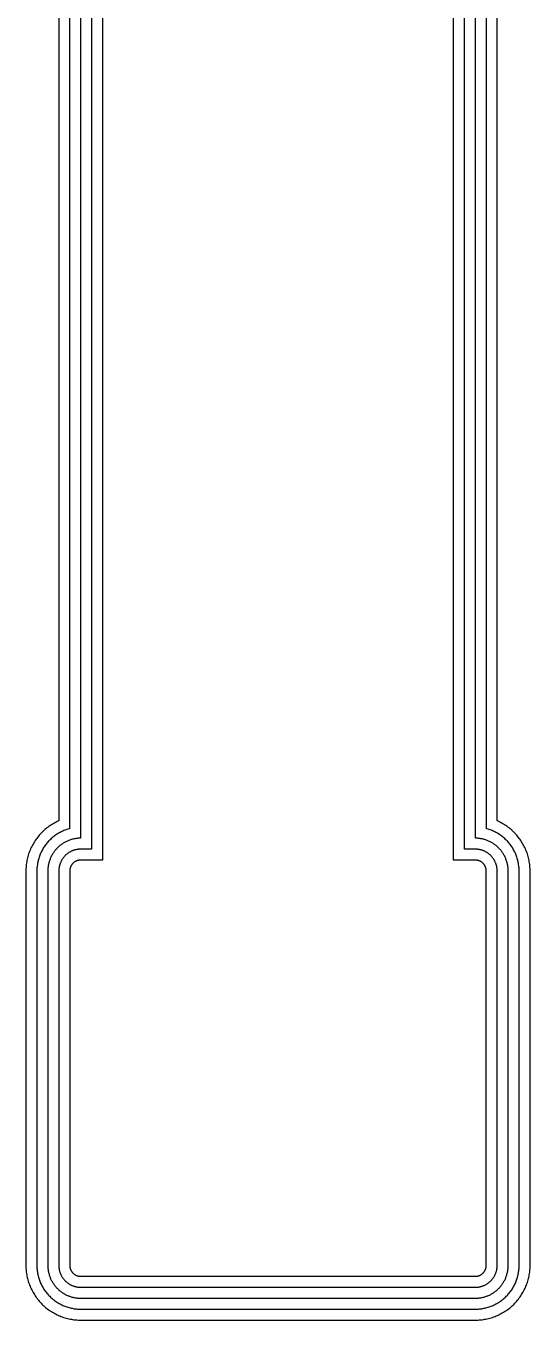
# Model space of a CAD drawing. Header units: metres. Extents: x 123.3 to 152.9, y -74.8 to -51.5.
# Drawn here: x 150.62 to 152.92, y -63.65 to -57.74 of the extents above; entities that cross this region are included whole.
import ezdxf

# ---------------------------------------------------------------- set-up
doc = ezdxf.new("R2010")
doc.units = ezdxf.units.M

msp = doc.modelspace()

# ---------------------------------------------------------------- linework, layer by layer
for points in [[(150.7696, -55.6844), (150.7696, -61.371), (150.7687, -61.3714), (150.7631, -61.374), (150.7576, -61.3767), (150.7522, -61.3795), (150.7468, -61.3825), (150.7415, -61.3856), (150.7363, -61.3888), (150.7311, -61.3921), (150.726, -61.3956), (150.7211, -61.3992), (150.7162, -61.4029), (150.7114, -61.4067), (150.7067, -61.4107), (150.7021, -61.4148), (150.6976, -61.4189), (150.6932, -61.4232), (150.6889, -61.4276), (150.6848, -61.4321), (150.6807, -61.4367), (150.6767, -61.4414), (150.6729, -61.4462), (150.6692, -61.4511), (150.6656, -61.456), (150.6621, -61.4611), (150.6588, -61.4663), (150.6556, -61.4715), (150.6525, -61.4768), (150.6495, -61.4822), (150.6467, -61.4876), (150.644, -61.4931), (150.6414, -61.4987), (150.639, -61.5043), (150.6368, -61.51), (150.6346, -61.5158), (150.6326, -61.5216), (150.6308, -61.5274), (150.6291, -61.5333), (150.6275, -61.5393), (150.6261, -61.5452), (150.6248, -61.5512), (150.6237, -61.5573), (150.6227, -61.5633), (150.6219, -61.5694), (150.6212, -61.5755), (150.6207, -61.5816), (150.6203, -61.5877), (150.6201, -61.5939), (150.62, -61.6), (150.62, -63.4), (150.6201, -63.4061), (150.6203, -63.4123), (150.6207, -63.4184), (150.6212, -63.4245), (150.6219, -63.4306), (150.6227, -63.4367), (150.6237, -63.4427), (150.6248, -63.4488), (150.6261, -63.4548), (150.6275, -63.4607), (150.6291, -63.4667), (150.6308, -63.4726), (150.6326, -63.4784), (150.6346, -63.4842), (150.6368, -63.49), (150.639, -63.4957), (150.6414, -63.5013), (150.644, -63.5069), (150.6467, -63.5124), (150.6495, -63.5178), (150.6525, -63.5232), (150.6556, -63.5285), (150.6588, -63.5337), (150.6621, -63.5389), (150.6656, -63.544), (150.6692, -63.5489), (150.6729, -63.5538), (150.6767, -63.5586), (150.6807, -63.5633), (150.6848, -63.5679), (150.6889, -63.5724), (150.6932, -63.5768), (150.6976, -63.5811), (150.7021, -63.5852), (150.7067, -63.5893), (150.7114, -63.5933), (150.7162, -63.5971), (150.7211, -63.6008), (150.726, -63.6044), (150.7311, -63.6079), (150.7363, -63.6112), (150.7415, -63.6144), (150.7468, -63.6175), (150.7522, -63.6205), (150.7576, -63.6233), (150.7631, -63.626), (150.7687, -63.6286), (150.7743, -63.631), (150.78, -63.6332), (150.7858, -63.6354), (150.7916, -63.6374), (150.7974, -63.6392), (150.8033, -63.6409), (150.8093, -63.6425), (150.8152, -63.6439), (150.8212, -63.6452), (150.8273, -63.6463), (150.8333, -63.6473), (150.8394, -63.6481), (150.8455, -63.6488), (150.8516, -63.6493), (150.8577, -63.6497), (150.8639, -63.6499), (150.87, -63.65), (152.67, -63.65), (152.6761, -63.6499), (152.6823, -63.6497), (152.6884, -63.6493), (152.6945, -63.6488), (152.7006, -63.6481), (152.7067, -63.6473), (152.7127, -63.6463), (152.7188, -63.6452), (152.7248, -63.6439), (152.7307, -63.6425), (152.7367, -63.6409), (152.7426, -63.6392), (152.7484, -63.6374), (152.7542, -63.6354), (152.76, -63.6332), (152.7657, -63.631), (152.7713, -63.6286), (152.7769, -63.626), (152.7824, -63.6233), (152.7878, -63.6205), (152.7932, -63.6175), (152.7985, -63.6144), (152.8037, -63.6112), (152.8089, -63.6079), (152.814, -63.6044), (152.8189, -63.6008), (152.8238, -63.5971), (152.8286, -63.5933), (152.8333, -63.5893), (152.8379, -63.5852), (152.8424, -63.5811), (152.8468, -63.5768), (152.8511, -63.5724), (152.8552, -63.5679), (152.8593, -63.5633), (152.8633, -63.5586), (152.8671, -63.5538), (152.8708, -63.5489), (152.8744, -63.544), (152.8779, -63.5389), (152.8812, -63.5337), (152.8844, -63.5285), (152.8875, -63.5232), (152.8905, -63.5178), (152.8933, -63.5124), (152.896, -63.5069), (152.8986, -63.5013), (152.901, -63.4957), (152.9032, -63.49), (152.9054, -63.4842), (152.9074, -63.4784), (152.9092, -63.4726), (152.9109, -63.4667), (152.9125, -63.4607), (152.9139, -63.4548), (152.9152, -63.4488), (152.9163, -63.4427), (152.9173, -63.4367), (152.9181, -63.4306), (152.9188, -63.4245), (152.9193, -63.4184), (152.9197, -63.4123), (152.9199, -63.4061), (152.92, -63.4), (152.92, -61.6), (152.9199, -61.5939), (152.9197, -61.5877), (152.9193, -61.5816), (152.9188, -61.5755), (152.9181, -61.5694), (152.9173, -61.5633), (152.9163, -61.5573), (152.9152, -61.5512), (152.9139, -61.5452), (152.9125, -61.5393), (152.9109, -61.5333), (152.9092, -61.5274), (152.9074, -61.5216), (152.9054, -61.5158), (152.9032, -61.51), (152.901, -61.5043), (152.8986, -61.4987), (152.896, -61.4931), (152.8933, -61.4876), (152.8905, -61.4822), (152.8875, -61.4768), (152.8844, -61.4715), (152.8812, -61.4663), (152.8779, -61.4611), (152.8744, -61.456), (152.8708, -61.4511), (152.8671, -61.4462), (152.8633, -61.4414), (152.8593, -61.4367), (152.8552, -61.4321), (152.8511, -61.4276), (152.8468, -61.4232), (152.8424, -61.4189), (152.8379, -61.4148), (152.8333, -61.4107), (152.8286, -61.4067), (152.8238, -61.4029), (152.8189, -61.3992), (152.814, -61.3956), (152.8089, -61.3921), (152.8037, -61.3888), (152.7985, -61.3856), (152.7932, -61.3825), (152.7878, -61.3795), (152.7824, -61.3767), (152.7769, -61.374), (152.7713, -61.3714), (152.7704, -61.371), (152.7704, -55.27)], [(150.8196, -55.6637), (150.8196, -61.4065), (150.8167, -61.4072), (150.8119, -61.4086), (150.8073, -61.4101), (150.8026, -61.4117), (150.798, -61.4134), (150.7935, -61.4152), (150.789, -61.4172), (150.7845, -61.4192), (150.7801, -61.4214), (150.7757, -61.4236), (150.7714, -61.426), (150.7672, -61.4285), (150.763, -61.431), (150.7589, -61.4337), (150.7548, -61.4365), (150.7509, -61.4394), (150.747, -61.4423), (150.7431, -61.4454), (150.7394, -61.4486), (150.7357, -61.4518), (150.7321, -61.4552), (150.7286, -61.4586), (150.7252, -61.4621), (150.7218, -61.4657), (150.7186, -61.4694), (150.7154, -61.4731), (150.7123, -61.477), (150.7094, -61.4809), (150.7065, -61.4848), (150.7037, -61.4889), (150.701, -61.493), (150.6985, -61.4972), (150.696, -61.5014), (150.6936, -61.5057), (150.6914, -61.5101), (150.6892, -61.5145), (150.6872, -61.519), (150.6852, -61.5235), (150.6834, -61.528), (150.6817, -61.5326), (150.6801, -61.5373), (150.6786, -61.5419), (150.6772, -61.5467), (150.676, -61.5514), (150.6749, -61.5562), (150.6738, -61.561), (150.6729, -61.5658), (150.6722, -61.5707), (150.6715, -61.5755), (150.671, -61.5804), (150.6705, -61.5853), (150.6702, -61.5902), (150.6701, -61.5951), (150.67, -61.6), (150.67, -63.4), (150.6701, -63.4049), (150.6702, -63.4098), (150.6705, -63.4147), (150.671, -63.4196), (150.6715, -63.4245), (150.6722, -63.4293), (150.6729, -63.4342), (150.6738, -63.439), (150.6749, -63.4438), (150.676, -63.4486), (150.6772, -63.4533), (150.6786, -63.4581), (150.6801, -63.4627), (150.6817, -63.4674), (150.6834, -63.472), (150.6852, -63.4765), (150.6872, -63.481), (150.6892, -63.4855), (150.6914, -63.4899), (150.6936, -63.4943), (150.696, -63.4986), (150.6985, -63.5028), (150.701, -63.507), (150.7037, -63.5111), (150.7065, -63.5152), (150.7094, -63.5191), (150.7123, -63.523), (150.7154, -63.5269), (150.7186, -63.5306), (150.7218, -63.5343), (150.7252, -63.5379), (150.7286, -63.5414), (150.7321, -63.5448), (150.7357, -63.5482), (150.7394, -63.5514), (150.7431, -63.5546), (150.747, -63.5577), (150.7509, -63.5606), (150.7548, -63.5635), (150.7589, -63.5663), (150.763, -63.569), (150.7672, -63.5715), (150.7714, -63.574), (150.7757, -63.5764), (150.7801, -63.5786), (150.7845, -63.5808), (150.789, -63.5828), (150.7935, -63.5848), (150.798, -63.5866), (150.8026, -63.5883), (150.8073, -63.5899), (150.8119, -63.5914), (150.8167, -63.5928), (150.8214, -63.594), (150.8262, -63.5951), (150.831, -63.5962), (150.8358, -63.5971), (150.8407, -63.5978), (150.8455, -63.5985), (150.8504, -63.599), (150.8553, -63.5995), (150.8602, -63.5998), (150.8651, -63.5999), (150.87, -63.6), (152.67, -63.6), (152.6749, -63.5999), (152.6798, -63.5998), (152.6847, -63.5995), (152.6896, -63.599), (152.6945, -63.5985), (152.6993, -63.5978), (152.7042, -63.5971), (152.709, -63.5962), (152.7138, -63.5951), (152.7186, -63.594), (152.7233, -63.5928), (152.7281, -63.5914), (152.7327, -63.5899), (152.7374, -63.5883), (152.742, -63.5866), (152.7465, -63.5848), (152.751, -63.5828), (152.7555, -63.5808), (152.7599, -63.5786), (152.7643, -63.5764), (152.7686, -63.574), (152.7728, -63.5715), (152.777, -63.569), (152.7811, -63.5663), (152.7852, -63.5635), (152.7891, -63.5606), (152.793, -63.5577), (152.7969, -63.5546), (152.8006, -63.5514), (152.8043, -63.5482), (152.8079, -63.5448), (152.8114, -63.5414), (152.8148, -63.5379), (152.8182, -63.5343), (152.8214, -63.5306), (152.8246, -63.5269), (152.8277, -63.523), (152.8306, -63.5191), (152.8335, -63.5152), (152.8363, -63.5111), (152.839, -63.507), (152.8415, -63.5028), (152.844, -63.4986), (152.8464, -63.4943), (152.8486, -63.4899), (152.8508, -63.4855), (152.8528, -63.481), (152.8548, -63.4765), (152.8566, -63.472), (152.8583, -63.4674), (152.8599, -63.4627), (152.8614, -63.4581), (152.8628, -63.4533), (152.864, -63.4486), (152.8651, -63.4438), (152.8662, -63.439), (152.8671, -63.4342), (152.8678, -63.4293), (152.8685, -63.4245), (152.869, -63.4196), (152.8695, -63.4147), (152.8698, -63.4098), (152.8699, -63.4049), (152.87, -63.4), (152.87, -61.6), (152.8699, -61.5951), (152.8698, -61.5902), (152.8695, -61.5853), (152.869, -61.5804), (152.8685, -61.5755), (152.8678, -61.5707), (152.8671, -61.5658), (152.8662, -61.561), (152.8651, -61.5562), (152.864, -61.5514), (152.8628, -61.5467), (152.8614, -61.5419), (152.8599, -61.5373), (152.8583, -61.5326), (152.8566, -61.528), (152.8548, -61.5235), (152.8528, -61.519), (152.8508, -61.5145), (152.8486, -61.5101), (152.8464, -61.5057), (152.844, -61.5014), (152.8415, -61.4972), (152.839, -61.493), (152.8363, -61.4889), (152.8335, -61.4848), (152.8306, -61.4809), (152.8277, -61.477), (152.8246, -61.4731), (152.8214, -61.4694), (152.8182, -61.4657), (152.8148, -61.4621), (152.8114, -61.4586), (152.8079, -61.4552), (152.8043, -61.4518), (152.8006, -61.4486), (152.7969, -61.4454), (152.793, -61.4423), (152.7891, -61.4394), (152.7852, -61.4365), (152.7811, -61.4337), (152.777, -61.431), (152.7728, -61.4285), (152.7686, -61.426), (152.7643, -61.4236), (152.7599, -61.4214), (152.7555, -61.4192), (152.751, -61.4172), (152.7465, -61.4152), (152.742, -61.4134), (152.7374, -61.4117), (152.7327, -61.4101), (152.7281, -61.4086), (152.7233, -61.4072), (152.7204, -61.4065), (152.7204, -55.27)], [(150.8696, -55.6429), (150.8696, -61.45), (150.8663, -61.45), (150.8626, -61.4502), (150.859, -61.4504), (150.8553, -61.4507), (150.8516, -61.4511), (150.848, -61.4516), (150.8444, -61.4522), (150.8407, -61.4529), (150.8371, -61.4536), (150.8336, -61.4545), (150.83, -61.4554), (150.8265, -61.4565), (150.8229, -61.4576), (150.8195, -61.4588), (150.816, -61.4601), (150.8126, -61.4614), (150.8092, -61.4629), (150.8059, -61.4644), (150.8026, -61.466), (150.7993, -61.4677), (150.7961, -61.4695), (150.7929, -61.4713), (150.7898, -61.4733), (150.7867, -61.4753), (150.7836, -61.4774), (150.7806, -61.4795), (150.7777, -61.4817), (150.7748, -61.484), (150.772, -61.4864), (150.7693, -61.4889), (150.7666, -61.4914), (150.7639, -61.4939), (150.7614, -61.4966), (150.7589, -61.4993), (150.7564, -61.502), (150.754, -61.5048), (150.7517, -61.5077), (150.7495, -61.5106), (150.7474, -61.5136), (150.7453, -61.5167), (150.7433, -61.5198), (150.7413, -61.5229), (150.7395, -61.5261), (150.7377, -61.5293), (150.736, -61.5326), (150.7344, -61.5359), (150.7329, -61.5392), (150.7314, -61.5426), (150.7301, -61.546), (150.7288, -61.5495), (150.7276, -61.5529), (150.7265, -61.5565), (150.7254, -61.56), (150.7245, -61.5636), (150.7236, -61.5671), (150.7229, -61.5707), (150.7222, -61.5744), (150.7216, -61.578), (150.7211, -61.5816), (150.7207, -61.5853), (150.7204, -61.589), (150.7202, -61.5926), (150.72, -61.5963), (150.72, -61.6), (150.72, -63.4), (150.72, -63.4037), (150.7202, -63.4074), (150.7204, -63.411), (150.7207, -63.4147), (150.7211, -63.4184), (150.7216, -63.422), (150.7222, -63.4256), (150.7229, -63.4293), (150.7236, -63.4329), (150.7245, -63.4364), (150.7254, -63.44), (150.7265, -63.4435), (150.7276, -63.4471), (150.7288, -63.4505), (150.7301, -63.454), (150.7314, -63.4574), (150.7329, -63.4608), (150.7344, -63.4641), (150.736, -63.4674), (150.7377, -63.4707), (150.7395, -63.4739), (150.7413, -63.4771), (150.7433, -63.4802), (150.7453, -63.4833), (150.7474, -63.4864), (150.7495, -63.4894), (150.7517, -63.4923), (150.754, -63.4952), (150.7564, -63.498), (150.7589, -63.5007), (150.7614, -63.5034), (150.7639, -63.5061), (150.7666, -63.5086), (150.7693, -63.5111), (150.772, -63.5136), (150.7748, -63.516), (150.7777, -63.5183), (150.7806, -63.5205), (150.7836, -63.5226), (150.7867, -63.5247), (150.7898, -63.5267), (150.7929, -63.5287), (150.7961, -63.5305), (150.7993, -63.5323), (150.8026, -63.534), (150.8059, -63.5356), (150.8092, -63.5371), (150.8126, -63.5386), (150.816, -63.5399), (150.8195, -63.5412), (150.8229, -63.5424), (150.8265, -63.5435), (150.83, -63.5446), (150.8336, -63.5455), (150.8371, -63.5464), (150.8407, -63.5471), (150.8444, -63.5478), (150.848, -63.5484), (150.8516, -63.5489), (150.8553, -63.5493), (150.859, -63.5496), (150.8626, -63.5498), (150.8663, -63.55), (150.87, -63.55), (152.67, -63.55), (152.6737, -63.55), (152.6774, -63.5498), (152.681, -63.5496), (152.6847, -63.5493), (152.6884, -63.5489), (152.692, -63.5484), (152.6956, -63.5478), (152.6993, -63.5471), (152.7029, -63.5464), (152.7064, -63.5455), (152.71, -63.5446), (152.7135, -63.5435), (152.7171, -63.5424), (152.7205, -63.5412), (152.724, -63.5399), (152.7274, -63.5386), (152.7308, -63.5371), (152.7341, -63.5356), (152.7374, -63.534), (152.7407, -63.5323), (152.7439, -63.5305), (152.7471, -63.5287), (152.7502, -63.5267), (152.7533, -63.5247), (152.7564, -63.5226), (152.7594, -63.5205), (152.7623, -63.5183), (152.7652, -63.516), (152.768, -63.5136), (152.7707, -63.5111), (152.7734, -63.5086), (152.7761, -63.5061), (152.7786, -63.5034), (152.7811, -63.5007), (152.7836, -63.498), (152.786, -63.4952), (152.7883, -63.4923), (152.7905, -63.4894), (152.7926, -63.4864), (152.7947, -63.4833), (152.7967, -63.4802), (152.7987, -63.4771), (152.8005, -63.4739), (152.8023, -63.4707), (152.804, -63.4674), (152.8056, -63.4641), (152.8071, -63.4608), (152.8086, -63.4574), (152.8099, -63.454), (152.8112, -63.4505), (152.8124, -63.4471), (152.8135, -63.4435), (152.8146, -63.44), (152.8155, -63.4364), (152.8164, -63.4329), (152.8171, -63.4293), (152.8178, -63.4256), (152.8184, -63.422), (152.8189, -63.4184), (152.8193, -63.4147), (152.8196, -63.411), (152.8198, -63.4074), (152.82, -63.4037), (152.82, -63.4), (152.82, -61.6), (152.82, -61.5963), (152.8198, -61.5926), (152.8196, -61.589), (152.8193, -61.5853), (152.8189, -61.5816), (152.8184, -61.578), (152.8178, -61.5744), (152.8171, -61.5707), (152.8164, -61.5671), (152.8155, -61.5636), (152.8146, -61.56), (152.8135, -61.5565), (152.8124, -61.5529), (152.8112, -61.5495), (152.8099, -61.546), (152.8086, -61.5426), (152.8071, -61.5392), (152.8056, -61.5359), (152.804, -61.5326), (152.8023, -61.5293), (152.8005, -61.5261), (152.7987, -61.5229), (152.7967, -61.5198), (152.7947, -61.5167), (152.7926, -61.5136), (152.7905, -61.5106), (152.7883, -61.5077), (152.786, -61.5048), (152.7836, -61.502), (152.7811, -61.4993), (152.7786, -61.4966), (152.7761, -61.4939), (152.7734, -61.4914), (152.7707, -61.4889), (152.768, -61.4864), (152.7652, -61.484), (152.7623, -61.4817), (152.7594, -61.4795), (152.7564, -61.4774), (152.7533, -61.4753), (152.7502, -61.4733), (152.7471, -61.4713), (152.7439, -61.4695), (152.7407, -61.4677), (152.7374, -61.466), (152.7341, -61.4644), (152.7308, -61.4629), (152.7274, -61.4614), (152.724, -61.4601), (152.7205, -61.4588), (152.7171, -61.4576), (152.7135, -61.4565), (152.71, -61.4554), (152.7064, -61.4545), (152.7029, -61.4536), (152.6993, -61.4529), (152.6956, -61.4522), (152.692, -61.4516), (152.6884, -61.4511), (152.6847, -61.4507), (152.681, -61.4504), (152.6774, -61.4502), (152.6737, -61.45), (152.6704, -61.45), (152.6704, -55.27)], [(150.9196, -55.6222), (150.9196, -61.5), (150.87, -61.5), (150.8675, -61.5), (150.8651, -61.5001), (150.8626, -61.5003), (150.8602, -61.5005), (150.8578, -61.5008), (150.8553, -61.5011), (150.8529, -61.5015), (150.8505, -61.5019), (150.8481, -61.5024), (150.8457, -61.503), (150.8433, -61.5036), (150.841, -61.5043), (150.8386, -61.505), (150.8363, -61.5058), (150.834, -61.5067), (150.8317, -61.5076), (150.8295, -61.5086), (150.8272, -61.5096), (150.825, -61.5107), (150.8229, -61.5118), (150.8207, -61.513), (150.8186, -61.5142), (150.8165, -61.5155), (150.8144, -61.5169), (150.8124, -61.5182), (150.8104, -61.5197), (150.8085, -61.5212), (150.8066, -61.5227), (150.8047, -61.5243), (150.8028, -61.5259), (150.801, -61.5276), (150.7993, -61.5293), (150.7976, -61.531), (150.7959, -61.5328), (150.7943, -61.5347), (150.7927, -61.5366), (150.7912, -61.5385), (150.7897, -61.5404), (150.7882, -61.5424), (150.7869, -61.5444), (150.7855, -61.5465), (150.7842, -61.5486), (150.783, -61.5507), (150.7818, -61.5529), (150.7807, -61.555), (150.7796, -61.5572), (150.7786, -61.5595), (150.7776, -61.5617), (150.7767, -61.564), (150.7758, -61.5663), (150.775, -61.5686), (150.7743, -61.571), (150.7736, -61.5733), (150.773, -61.5757), (150.7724, -61.5781), (150.7719, -61.5805), (150.7715, -61.5829), (150.7711, -61.5853), (150.7708, -61.5878), (150.7705, -61.5902), (150.7703, -61.5926), (150.7701, -61.5951), (150.77, -61.5975), (150.77, -61.6), (150.77, -63.4), (150.77, -63.4025), (150.7701, -63.4049), (150.7703, -63.4074), (150.7705, -63.4098), (150.7708, -63.4122), (150.7711, -63.4147), (150.7715, -63.4171), (150.7719, -63.4195), (150.7724, -63.4219), (150.773, -63.4243), (150.7736, -63.4267), (150.7743, -63.429), (150.775, -63.4314), (150.7758, -63.4337), (150.7767, -63.436), (150.7776, -63.4383), (150.7786, -63.4405), (150.7796, -63.4428), (150.7807, -63.445), (150.7818, -63.4471), (150.783, -63.4493), (150.7842, -63.4514), (150.7855, -63.4535), (150.7869, -63.4556), (150.7882, -63.4576), (150.7897, -63.4596), (150.7912, -63.4615), (150.7927, -63.4634), (150.7943, -63.4653), (150.7959, -63.4672), (150.7976, -63.469), (150.7993, -63.4707), (150.801, -63.4724), (150.8028, -63.4741), (150.8047, -63.4757), (150.8066, -63.4773), (150.8085, -63.4788), (150.8104, -63.4803), (150.8124, -63.4818), (150.8144, -63.4831), (150.8165, -63.4845), (150.8186, -63.4858), (150.8207, -63.487), (150.8229, -63.4882), (150.825, -63.4893), (150.8272, -63.4904), (150.8295, -63.4914), (150.8317, -63.4924), (150.834, -63.4933), (150.8363, -63.4942), (150.8386, -63.495), (150.841, -63.4957), (150.8433, -63.4964), (150.8457, -63.497), (150.8481, -63.4976), (150.8505, -63.4981), (150.8529, -63.4985), (150.8553, -63.4989), (150.8578, -63.4992), (150.8602, -63.4995), (150.8626, -63.4997), (150.8651, -63.4999), (150.8675, -63.5), (150.87, -63.5), (152.67, -63.5), (152.6725, -63.5), (152.6749, -63.4999), (152.6774, -63.4997), (152.6798, -63.4995), (152.6822, -63.4992), (152.6847, -63.4989), (152.6871, -63.4985), (152.6895, -63.4981), (152.6919, -63.4976), (152.6943, -63.497), (152.6967, -63.4964), (152.699, -63.4957), (152.7014, -63.495), (152.7037, -63.4942), (152.706, -63.4933), (152.7083, -63.4924), (152.7105, -63.4914), (152.7128, -63.4904), (152.715, -63.4893), (152.7171, -63.4882), (152.7193, -63.487), (152.7214, -63.4858), (152.7235, -63.4845), (152.7256, -63.4831), (152.7276, -63.4818), (152.7296, -63.4803), (152.7315, -63.4788), (152.7334, -63.4773), (152.7353, -63.4757), (152.7372, -63.4741), (152.739, -63.4724), (152.7407, -63.4707), (152.7424, -63.469), (152.7441, -63.4672), (152.7457, -63.4653), (152.7473, -63.4634), (152.7488, -63.4615), (152.7503, -63.4596), (152.7518, -63.4576), (152.7531, -63.4556), (152.7545, -63.4535), (152.7558, -63.4514), (152.757, -63.4493), (152.7582, -63.4471), (152.7593, -63.445), (152.7604, -63.4428), (152.7614, -63.4405), (152.7624, -63.4383), (152.7633, -63.436), (152.7642, -63.4337), (152.765, -63.4314), (152.7657, -63.429), (152.7664, -63.4267), (152.767, -63.4243), (152.7676, -63.4219), (152.7681, -63.4195), (152.7685, -63.4171), (152.7689, -63.4147), (152.7692, -63.4122), (152.7695, -63.4098), (152.7697, -63.4074), (152.7699, -63.4049), (152.77, -63.4025), (152.77, -63.4), (152.77, -61.6), (152.77, -61.5975), (152.7699, -61.5951), (152.7697, -61.5926), (152.7695, -61.5902), (152.7692, -61.5878), (152.7689, -61.5853), (152.7685, -61.5829), (152.7681, -61.5805), (152.7676, -61.5781), (152.767, -61.5757), (152.7664, -61.5733), (152.7657, -61.571), (152.765, -61.5686), (152.7642, -61.5663), (152.7633, -61.564), (152.7624, -61.5617), (152.7614, -61.5595), (152.7604, -61.5572), (152.7593, -61.555), (152.7582, -61.5529), (152.757, -61.5507), (152.7558, -61.5486), (152.7545, -61.5465), (152.7531, -61.5444), (152.7518, -61.5424), (152.7503, -61.5404), (152.7488, -61.5385), (152.7473, -61.5366), (152.7457, -61.5347), (152.7441, -61.5328), (152.7424, -61.531), (152.7407, -61.5293), (152.739, -61.5276), (152.7372, -61.5259), (152.7353, -61.5243), (152.7334, -61.5227), (152.7315, -61.5212), (152.7296, -61.5197), (152.7276, -61.5182), (152.7256, -61.5169), (152.7235, -61.5155), (152.7214, -61.5142), (152.7193, -61.513), (152.7171, -61.5118), (152.715, -61.5107), (152.7128, -61.5096), (152.7105, -61.5086), (152.7083, -61.5076), (152.706, -61.5067), (152.7037, -61.5058), (152.7014, -61.505), (152.699, -61.5043), (152.6967, -61.5036), (152.6943, -61.503), (152.6919, -61.5024), (152.6895, -61.5019), (152.6871, -61.5015), (152.6847, -61.5011), (152.6822, -61.5008), (152.6798, -61.5005), (152.6774, -61.5003), (152.6749, -61.5001), (152.6725, -61.5), (152.67, -61.5), (152.6204, -61.5), (152.6204, -55.27)], [(150.9696, -55.6015), (150.9696, -61.55), (150.87, -61.55), (150.8688, -61.55), (150.8675, -61.5501), (150.8663, -61.5501), (150.8651, -61.5502), (150.8639, -61.5504), (150.8627, -61.5505), (150.8615, -61.5507), (150.8602, -61.551), (150.859, -61.5512), (150.8579, -61.5515), (150.8567, -61.5518), (150.8555, -61.5522), (150.8543, -61.5525), (150.8532, -61.5529), (150.852, -61.5534), (150.8509, -61.5538), (150.8497, -61.5543), (150.8486, -61.5548), (150.8475, -61.5553), (150.8464, -61.5559), (150.8454, -61.5565), (150.8443, -61.5571), (150.8433, -61.5578), (150.8422, -61.5584), (150.8412, -61.5591), (150.8402, -61.5598), (150.8392, -61.5606), (150.8383, -61.5613), (150.8373, -61.5621), (150.8364, -61.563), (150.8355, -61.5638), (150.8346, -61.5646), (150.8338, -61.5655), (150.833, -61.5664), (150.8321, -61.5673), (150.8313, -61.5683), (150.8306, -61.5692), (150.8298, -61.5702), (150.8291, -61.5712), (150.8284, -61.5722), (150.8278, -61.5733), (150.8271, -61.5743), (150.8265, -61.5754), (150.8259, -61.5764), (150.8253, -61.5775), (150.8248, -61.5786), (150.8243, -61.5797), (150.8238, -61.5809), (150.8234, -61.582), (150.8229, -61.5832), (150.8225, -61.5843), (150.8222, -61.5855), (150.8218, -61.5867), (150.8215, -61.5879), (150.8212, -61.589), (150.821, -61.5902), (150.8207, -61.5915), (150.8205, -61.5927), (150.8204, -61.5939), (150.8202, -61.5951), (150.8201, -61.5963), (150.8201, -61.5975), (150.82, -61.5988), (150.82, -61.6), (150.82, -63.4), (150.82, -63.4012), (150.8201, -63.4025), (150.8201, -63.4037), (150.8202, -63.4049), (150.8204, -63.4061), (150.8205, -63.4073), (150.8207, -63.4085), (150.821, -63.4098), (150.8212, -63.411), (150.8215, -63.4121), (150.8218, -63.4133), (150.8222, -63.4145), (150.8225, -63.4157), (150.8229, -63.4168), (150.8234, -63.418), (150.8238, -63.4191), (150.8243, -63.4203), (150.8248, -63.4214), (150.8253, -63.4225), (150.8259, -63.4236), (150.8265, -63.4246), (150.8271, -63.4257), (150.8278, -63.4267), (150.8284, -63.4278), (150.8291, -63.4288), (150.8298, -63.4298), (150.8306, -63.4308), (150.8313, -63.4317), (150.8321, -63.4327), (150.833, -63.4336), (150.8338, -63.4345), (150.8346, -63.4354), (150.8355, -63.4362), (150.8364, -63.437), (150.8373, -63.4379), (150.8383, -63.4387), (150.8392, -63.4394), (150.8402, -63.4402), (150.8412, -63.4409), (150.8422, -63.4416), (150.8433, -63.4422), (150.8443, -63.4429), (150.8454, -63.4435), (150.8464, -63.4441), (150.8475, -63.4447), (150.8486, -63.4452), (150.8497, -63.4457), (150.8509, -63.4462), (150.852, -63.4466), (150.8532, -63.4471), (150.8543, -63.4475), (150.8555, -63.4478), (150.8567, -63.4482), (150.8579, -63.4485), (150.859, -63.4488), (150.8602, -63.449), (150.8615, -63.4493), (150.8627, -63.4495), (150.8639, -63.4496), (150.8651, -63.4498), (150.8663, -63.4499), (150.8675, -63.4499), (150.8688, -63.45), (150.87, -63.45), (152.67, -63.45), (152.6712, -63.45), (152.6725, -63.4499), (152.6737, -63.4499), (152.6749, -63.4498), (152.6761, -63.4496), (152.6773, -63.4495), (152.6785, -63.4493), (152.6798, -63.449), (152.681, -63.4488), (152.6821, -63.4485), (152.6833, -63.4482), (152.6845, -63.4478), (152.6857, -63.4475), (152.6868, -63.4471), (152.688, -63.4466), (152.6891, -63.4462), (152.6903, -63.4457), (152.6914, -63.4452), (152.6925, -63.4447), (152.6936, -63.4441), (152.6946, -63.4435), (152.6957, -63.4429), (152.6967, -63.4422), (152.6978, -63.4416), (152.6988, -63.4409), (152.6998, -63.4402), (152.7008, -63.4394), (152.7017, -63.4387), (152.7027, -63.4379), (152.7036, -63.437), (152.7045, -63.4362), (152.7054, -63.4354), (152.7062, -63.4345), (152.707, -63.4336), (152.7079, -63.4327), (152.7087, -63.4317), (152.7094, -63.4308), (152.7102, -63.4298), (152.7109, -63.4288), (152.7116, -63.4278), (152.7122, -63.4267), (152.7129, -63.4257), (152.7135, -63.4246), (152.7141, -63.4236), (152.7147, -63.4225), (152.7152, -63.4214), (152.7157, -63.4203), (152.7162, -63.4191), (152.7166, -63.418), (152.7171, -63.4168), (152.7175, -63.4157), (152.7178, -63.4145), (152.7182, -63.4133), (152.7185, -63.4121), (152.7188, -63.411), (152.719, -63.4098), (152.7193, -63.4085), (152.7195, -63.4073), (152.7196, -63.4061), (152.7198, -63.4049), (152.7199, -63.4037), (152.7199, -63.4025), (152.72, -63.4012), (152.72, -63.4), (152.72, -61.6), (152.72, -61.5988), (152.7199, -61.5975), (152.7199, -61.5963), (152.7198, -61.5951), (152.7196, -61.5939), (152.7195, -61.5927), (152.7193, -61.5915), (152.719, -61.5902), (152.7188, -61.589), (152.7185, -61.5879), (152.7182, -61.5867), (152.7178, -61.5855), (152.7175, -61.5843), (152.7171, -61.5832), (152.7166, -61.582), (152.7162, -61.5809), (152.7157, -61.5797), (152.7152, -61.5786), (152.7147, -61.5775), (152.7141, -61.5764), (152.7135, -61.5754), (152.7129, -61.5743), (152.7122, -61.5733), (152.7116, -61.5722), (152.7109, -61.5712), (152.7102, -61.5702), (152.7094, -61.5692), (152.7087, -61.5683), (152.7079, -61.5673), (152.707, -61.5664), (152.7062, -61.5655), (152.7054, -61.5646), (152.7045, -61.5638), (152.7036, -61.563), (152.7027, -61.5621), (152.7017, -61.5613), (152.7008, -61.5606), (152.6998, -61.5598), (152.6988, -61.5591), (152.6978, -61.5584), (152.6967, -61.5578), (152.6957, -61.5571), (152.6946, -61.5565), (152.6936, -61.5559), (152.6925, -61.5553), (152.6914, -61.5548), (152.6903, -61.5543), (152.6891, -61.5538), (152.688, -61.5534), (152.6868, -61.5529), (152.6857, -61.5525), (152.6845, -61.5522), (152.6833, -61.5518), (152.6821, -61.5515), (152.681, -61.5512), (152.6798, -61.551), (152.6785, -61.5507), (152.6773, -61.5505), (152.6761, -61.5504), (152.6749, -61.5502), (152.6737, -61.5501), (152.6725, -61.5501), (152.6712, -61.55), (152.67, -61.55), (152.5704, -61.55), (152.5704, -55.27)]]:
    msp.add_lwpolyline(points)

doc.saveas('drawing.dxf')
